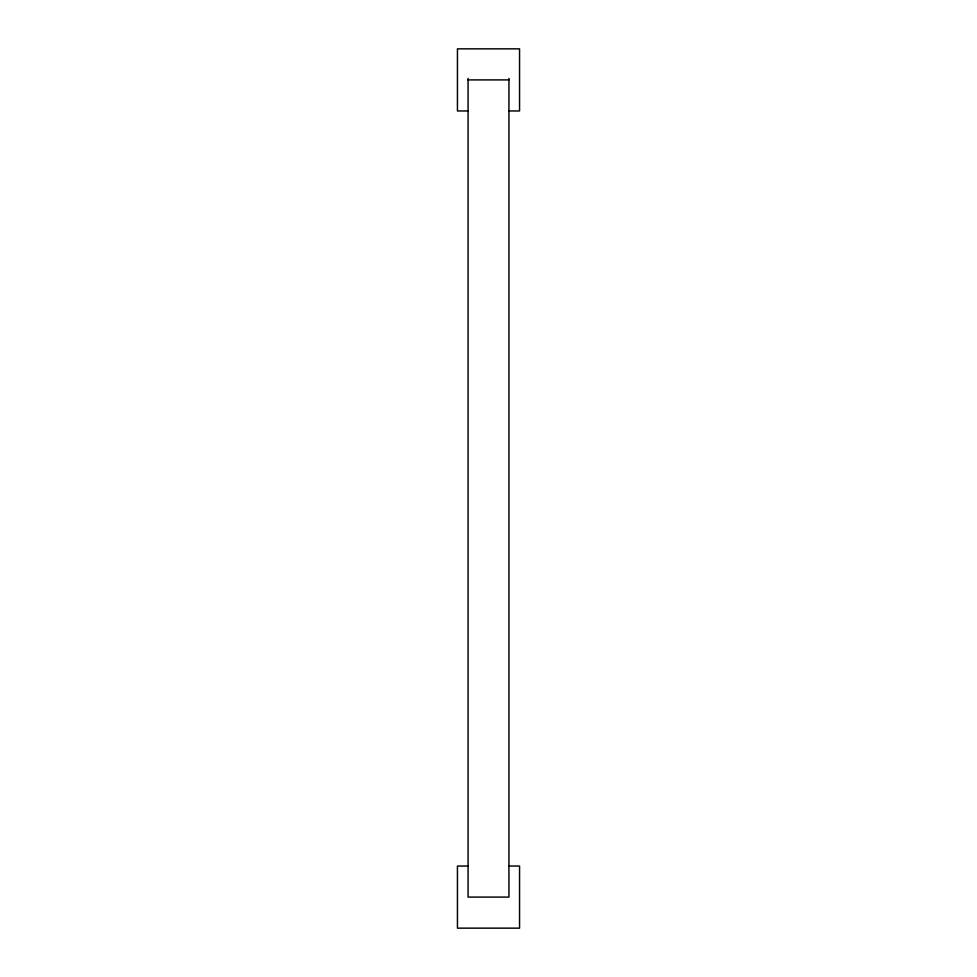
<?xml version="1.0" encoding="UTF-8"?>
<svg xmlns="http://www.w3.org/2000/svg" width="977" height="977" viewBox="0 0 977 977"><rect width="100%" height="100%" fill="white"/><g stroke="black" fill="none" stroke-linecap="round" stroke-linejoin="round"><path stroke-width="1.47" d="M468.068 79.906L508.932 79.906M468.056 110.963L457.444 110.963L457.444 48.85L519.556 48.85L519.556 110.963L508.944 110.963M468.056 866.037L457.444 866.037L457.444 928.15L519.556 928.15L519.556 866.037L508.944 866.037M508.932 78.416L508.932 897.094L468.068 897.094L468.068 78.416"/></g></svg>
